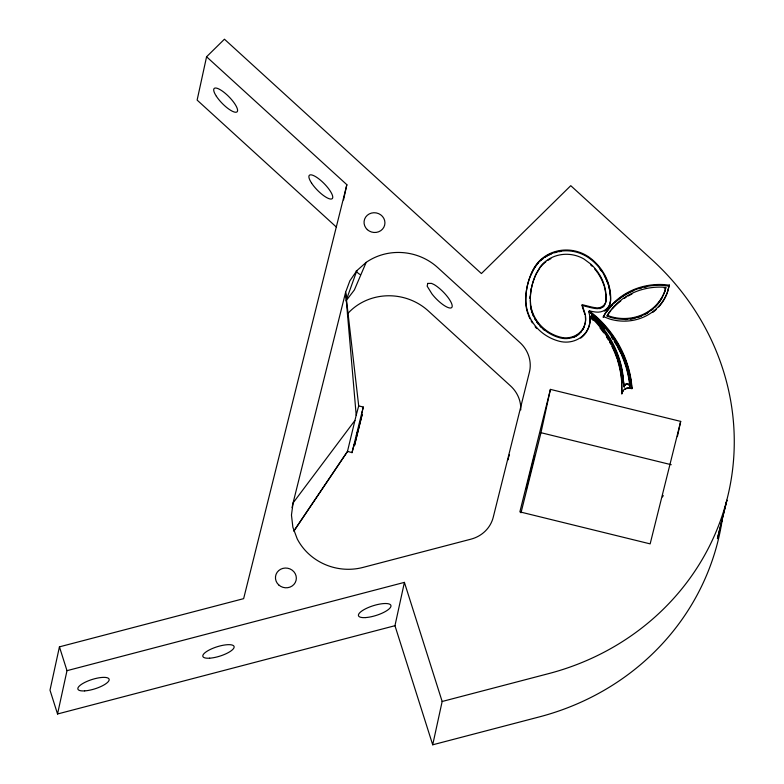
<?xml version="1.0" encoding="UTF-8"?>
<svg xmlns="http://www.w3.org/2000/svg" width="784" height="784" viewBox="0 0 784 784"><rect width="100%" height="100%" fill="white"/><g stroke="black" fill="none" stroke-linecap="round" stroke-linejoin="round"><path stroke-width="1.18" d="M621.849 393.989L621.741 379.819A102.635 96.569 12.3 0 0 590.068 316.501L589.833 317.579A26.597 25.019 12.3 0 1 589.921 318.765M351.996 452.642L363.257 407.023L358.7 405.906L345.607 292.265L349.87 280.799L356.857 270.647L366.177 262.366A55.625 52.342 12.3 0 1 437.746 267.599L519.939 342.559A32.722 30.792 12.3 0 1 529.376 372.331L493.254 517.215A32.722 30.792 12.3 0 1 470.91 539.176L362.992 567.42A55.625 52.342 12.3 0 1 297.234 538.902L292.873 527.26L291.462 515.049L293.079 502.936L345.607 292.265L356.201 415.226L347.449 451.525L293.814 531.131L347.547 451.368L351.996 452.642L354.221 444.41M363.257 407.023L362.541 410.336M722.123 520.37A261.778 246.303 12.3 0 1 539.235 716.929L432.709 744.8L442.156 701.484L548.673 673.613A261.778 246.303 12.3 0 0 651.886 259.661L570.762 185.681L481.415 273.547L224.44 39.2L206.574 56.771L346.851 184.701L243.638 598.653L59.437 646.849L50 690.165L57.546 713.989L394.96 625.701L404.407 582.375L66.993 670.673L57.546 713.989M206.574 56.771L197.127 100.097L336.503 227.193M343.529 199.92L346.851 184.701M292.06 507.611L293.079 502.936L354.887 420.489M520.997 512.795L540.97 432.699L550.417 389.383L680.688 421.4L677.376 436.619M589.333 310.836L589.166 311.611L595.144 316.53A112.739 106.075 12.3 0 1 631.826 388.854L631.992 388.09A112.739 106.075 12.3 0 0 595.311 315.756L589.333 310.836A54.037 50.842 12.3 0 0 595.86 312.061A13.377 12.583 12.3 0 0 610.628 300.419A53.469 50.303 12.3 0 0 590.744 258.416A37.671 35.447 12.3 0 0 533.669 268.745A73.118 68.796 12.3 0 0 525.848 300.135A44.404 41.777 12.3 0 0 559.345 341.265A24.833 23.363 12.3 0 0 589.46 324.723A26.597 25.019 12.3 0 0 590.068 316.501M590.842 313.355L591.077 312.277M591.587 314.835L591.489 316.873L591.587 314.835L594.145 316.942A111.005 104.439 12.3 0 1 629.464 380.897L629.836 386.541A2.901 2.734 12.3 0 0 624.113 386.875L622.418 373.311A104.37 98.196 12.3 0 0 596.438 321.381L591.557 316.56L591.42 315.609M664.763 291.521A44.355 41.728 12.3 0 1 610.511 317.344L607.1 316.06L607.943 314.129A62.955 59.241 12.3 0 1 664.391 287.267L665.802 287.434L664.695 291.834M621.702 383.239L621.869 382.474M624.113 386.875L622.584 372.537A104.37 98.196 12.3 0 0 596.604 320.607L591.724 315.785M669.026 286.287L664.352 285.405A65.748 61.867 12.3 0 0 605.405 313.463L603.131 317.363M662.656 496.546L662.921 495.38M361.836 413.344L362.316 411.286M356.397 435.737L357.269 432.239M550.417 389.383L519.87 511.874L650.152 543.88L680.688 421.4M508.061 459.845L508.542 457.925M508.777 456.974L509.316 454.847M356.201 415.226L358.7 405.906M665.802 287.434L664.93 290.756A44.355 41.728 12.3 0 1 610.677 316.569L607.267 315.286M669.34 284.915L667.576 291.638A47.148 44.365 12.3 0 1 609.913 319.088L603.298 316.599L605.571 312.689A65.748 61.867 12.3 0 1 664.518 284.631L669.262 285.2M669.095 285.974L667.409 292.412A47.148 44.365 12.3 0 1 658.668 306.985M662.451 496.929L662.794 495.615M585.109 323.537L584.296 326.017A20.325 19.13 12.3 0 1 560.413 337.149A39.876 37.524 12.3 0 1 530.621 304.339L530.337 300.135M356.857 270.647L345.989 300.909L354.378 289.933L366.177 262.366M607.1 316.06L607.776 314.894A62.955 59.241 12.3 0 1 610.912 310.601M664.224 288.032L665.626 288.198M540.97 432.699L671.241 464.716M581.875 305.397L590.195 307.495A49.529 46.599 12.3 0 0 595.634 308.543L597.379 308.68A8.859 8.33 12.3 0 0 605.826 302.026L605.983 297.293A48.961 46.06 12.3 0 0 605.709 293.686M593.116 318.48L596.369 321.695M582.228 306.436L584.648 313.688A22.089 20.786 12.3 0 1 584.913 314.649M404.407 582.375L442.156 701.484M394.96 625.701L432.709 744.8M59.437 646.849L66.993 670.673M623.153 380.103L623.603 383.65M622.467 374.605L622.712 376.555M629.836 386.541L629.297 381.661A111.005 104.439 12.3 0 0 626.112 367.343M624.348 386.826L624.289 386.11A2.901 2.734 12.3 0 1 630.003 385.777M621.849 392.745L621.575 380.583A102.635 96.569 12.3 0 0 617.331 359.631M347.41 313.972A55.625 52.342 12.3 0 1 428.299 310.915L510.492 385.875A32.722 30.792 12.3 0 1 520.762 409.954M360.111 274.518A10.466 9.849 12.3 0 1 356.171 270.921M622.016 392.902A7.507 7.066 12.3 0 1 631.992 388.09M621.849 393.676A7.507 7.066 12.3 0 1 623.378 390.765M625.113 389.344A7.507 7.066 12.3 0 1 626.142 388.854M627.239 388.511A7.507 7.066 12.3 0 1 628.386 388.345M629.552 388.345A7.507 7.066 12.3 0 1 630.708 388.511M597.967 321.401A111.005 104.439 12.3 0 1 604.64 328.467M611.265 336.934A111.005 104.439 12.3 0 1 613.078 339.59M614.235 341.383A111.005 104.439 12.3 0 1 616.979 345.96M617.498 346.891A111.005 104.439 12.3 0 1 620.869 353.525M621.31 354.486A111.005 104.439 12.3 0 1 623.358 359.366M623.741 360.356A111.005 104.439 12.3 0 1 625.799 366.334M608.227 307.593A13.377 12.583 12.3 0 0 610.462 301.193A53.469 50.303 12.3 0 0 590.577 259.19A37.671 35.447 12.3 0 0 533.502 269.51A73.118 68.796 12.3 0 0 525.672 300.899A44.404 41.777 12.3 0 0 527.769 313.394M607.12 308.925A13.377 12.583 12.3 0 1 604.366 311.091M656.237 309.445A47.148 44.365 12.3 0 1 652.7 312.434M590.93 312.012A54.037 50.842 12.3 0 1 589.166 311.611L588.578 311.464L589.284 313.747A26.597 25.019 12.3 0 1 589.294 325.487A24.833 23.363 12.3 0 1 580.719 338.09M612.275 308.965A62.955 59.241 12.3 0 1 620.84 300.87M624.348 298.361A62.955 59.241 12.3 0 1 626.181 297.195M628.053 296.087A62.955 59.241 12.3 0 1 631.924 294.078M536.687 328.516A44.404 41.777 12.3 0 1 535.139 326.712M532.346 322.881A44.404 41.777 12.3 0 1 531.121 320.862M530.013 318.784A44.404 41.777 12.3 0 1 528.161 314.492M589.901 317.265A102.635 96.569 12.3 0 1 592.959 320.186M600.005 327.977A102.635 96.569 12.3 0 1 603.719 332.828M606.463 336.846A102.635 96.569 12.3 0 1 608.384 339.933M609.599 342.03A102.635 96.569 12.3 0 1 610.756 344.156M611.863 346.303A102.635 96.569 12.3 0 1 616.959 358.494M590.636 264.874A48.961 46.06 12.3 0 1 591.998 266.168M594.566 268.902A48.961 46.06 12.3 0 1 595.762 270.333M596.34 271.068A48.961 46.06 12.3 0 1 597.457 272.558M597.986 273.322A48.961 46.06 12.3 0 1 603.905 285.405M604.258 286.572A48.961 46.06 12.3 0 1 605.542 292.481M585.305 316.589A22.089 20.786 12.3 0 1 585.138 323.439M530.2 298.42A68.61 64.553 12.3 0 1 534.933 276.909M535.266 276.125A68.61 64.553 12.3 0 1 536.344 273.802L540.049 267.618A33.153 31.193 12.3 0 1 545.86 261.807M547.8 260.435A33.153 31.193 12.3 0 1 550.907 258.651M596.712 318.314A112.739 106.075 12.3 0 1 600.681 322.126M602.22 323.704A112.739 106.075 12.3 0 1 603.719 325.311M606.62 328.594A112.739 106.075 12.3 0 1 610.707 333.719M611.353 334.601A112.739 106.075 12.3 0 1 615.068 339.972M615.646 340.883A112.739 106.075 12.3 0 1 618.968 346.479M619.987 348.38A112.739 106.075 12.3 0 1 621.928 352.241M622.378 353.212A112.739 106.075 12.3 0 1 627.396 366.226M627.71 367.245A112.739 106.075 12.3 0 1 629.591 374.468M630.238 377.594A112.739 106.075 12.3 0 1 630.787 380.74M631.091 382.837A112.739 106.075 12.3 0 1 631.473 386.002M610.393 301.507A13.377 12.583 12.3 0 1 610.187 303.202M599.878 268.922A53.469 50.303 12.3 0 1 601.671 271.391M604.317 275.694A53.469 50.303 12.3 0 1 605.248 277.477M605.689 278.379A53.469 50.303 12.3 0 1 607.933 283.955M608.521 285.856A53.469 50.303 12.3 0 1 609.472 289.717M609.834 291.668A53.469 50.303 12.3 0 1 610.295 295.588M538.353 262.934A37.671 35.447 12.3 0 0 533.434 269.823A73.118 68.796 12.3 0 0 531.042 274.733M540.637 260.67A37.671 35.447 12.3 0 1 543.116 258.622M544.88 257.377A37.671 35.447 12.3 0 1 547.673 255.692M548.633 255.192A37.671 35.447 12.3 0 1 551.622 253.84M554.729 252.752A37.671 35.447 12.3 0 1 556.856 252.183M559.021 251.723A37.671 35.447 12.3 0 1 561.217 251.39M589.931 321.136A26.597 25.019 12.3 0 1 589.842 322.312M597.094 322.479A104.37 98.196 12.3 0 1 600.622 326.497M601.965 328.143A104.37 98.196 12.3 0 1 605.179 332.387M606.395 334.121A104.37 98.196 12.3 0 1 609.815 339.472M610.354 340.383A104.37 98.196 12.3 0 1 616.4 352.633M616.861 353.76A104.37 98.196 12.3 0 1 618.919 359.493M619.291 360.66A104.37 98.196 12.3 0 1 620.908 366.51M621.692 370.058A104.37 98.196 12.3 0 1 622.143 372.429M624.495 385.855A2.901 2.734 12.3 0 1 624.985 385.316M604.415 305.446A8.859 8.33 12.3 0 1 602.818 307.112M600.809 308.298A8.859 8.33 12.3 0 1 599.682 308.68M584.06 327.104A20.325 19.13 12.3 0 1 582.943 329.368M581.512 331.465A20.325 19.13 12.3 0 1 580.395 332.749M579.17 333.945A20.325 19.13 12.3 0 1 577.828 335.023M577.122 335.513A20.325 19.13 12.3 0 1 573.271 337.522M544.713 330.515A39.876 37.524 12.3 0 1 543.057 329.123M541.489 327.653A39.876 37.524 12.3 0 1 540 326.095M538.608 324.478A39.876 37.524 12.3 0 1 536.697 321.92M535.541 320.137A39.876 37.524 12.3 0 1 534.492 318.294M533.551 316.413A39.876 37.524 12.3 0 1 532.346 313.502M531.993 312.512A39.876 37.524 12.3 0 1 531.385 310.513M531.131 309.504A39.876 37.524 12.3 0 1 530.523 306.446M530.141 298.733A68.61 64.553 12.3 0 1 530.278 296.185M531.023 290.266A68.61 64.553 12.3 0 1 531.336 288.6M606.591 311.944A65.748 61.867 12.3 0 1 612.294 305.113M614.685 302.761A65.748 61.867 12.3 0 1 623.594 295.882M624.554 295.284A65.748 61.867 12.3 0 1 629.532 292.53M630.552 292.03A65.748 61.867 12.3 0 1 633.688 290.639M639.078 288.679A65.748 61.867 12.3 0 1 641.292 288.022M644.644 287.189A65.748 61.867 12.3 0 1 646.918 286.719M662.088 297.685A44.355 41.728 12.3 0 1 654.963 307.112M653.386 308.592A44.355 41.728 12.3 0 1 651.72 309.994M648.162 312.551A44.355 41.728 12.3 0 1 644.34 314.737M641.322 316.128A44.355 41.728 12.3 0 1 638.196 317.295M634.981 318.226A44.355 41.728 12.3 0 1 630.581 319.098M627.229 319.47A44.355 41.728 12.3 0 1 624.966 319.578M606.15 296.519L605.993 301.252A8.859 8.33 12.3 0 1 597.545 307.906L595.801 307.769A49.529 46.599 12.3 0 1 590.362 306.73L582.051 304.633L584.815 312.924A22.089 20.786 12.3 0 1 585.315 322.665L584.129 326.781A20.325 19.13 12.3 0 1 560.246 337.924A39.876 37.524 12.3 0 1 530.454 305.103L530.376 297.655A68.61 64.553 12.3 0 1 536.511 273.038L540.215 266.844A33.153 31.193 12.3 0 1 583.884 258.955L590.803 264.1A48.961 46.06 12.3 0 1 606.15 296.519M526.544 487.824L526.358 488.746L534.482 455.827L526.544 487.824M354.633 444.734L354.437 445.694L362.169 414.354L354.633 444.734M717.664 537.501L717.429 538.657L726.925 500.163L717.664 537.501M427.76 283.416L427.162 286.17L431.994 293.971A17.013 4.91 45.5 0 0 448.311 307.632A17.013 4.91 45.5 0 0 449.918 300.233A17.013 4.91 45.5 0 0 434.052 284.543L431.484 283.387L427.76 283.416M365.511 617.586A17.013 5.076 -17.6 0 0 390.942 606.326A17.013 5.076 -17.6 0 0 367.627 607.825A17.013 5.076 -17.6 0 0 365.511 617.586M278.751 584.952A10.466 9.849 12.3 0 0 296.068 580.415A10.466 9.849 12.3 0 0 282.877 568.39A10.466 9.849 12.3 0 0 278.751 584.952M367.343 229.643A10.466 9.849 12.3 0 0 384.66 225.116A10.466 9.849 12.3 0 0 371.469 213.081A10.466 9.849 12.3 0 0 367.343 229.643M311.571 183.084A16.356 4.724 45.5 0 0 332.004 198.813A16.356 4.724 45.5 0 0 318.872 178.889A16.356 4.724 45.5 0 0 311.571 183.084M216.394 96.285A16.356 4.724 45.5 0 0 236.827 112.014A16.356 4.724 45.5 0 0 223.705 92.091A16.356 4.724 45.5 0 0 216.394 96.285M209.651 658.188A16.356 4.871 -17.6 0 0 234.102 647.368A16.356 4.871 -17.6 0 0 211.69 648.809A16.356 4.871 -17.6 0 0 209.651 658.188M84.682 690.89A16.356 4.871 -17.6 0 0 109.133 680.071A16.356 4.871 -17.6 0 0 86.72 681.512A16.356 4.871 -17.6 0 0 84.682 690.89"/></g></svg>
